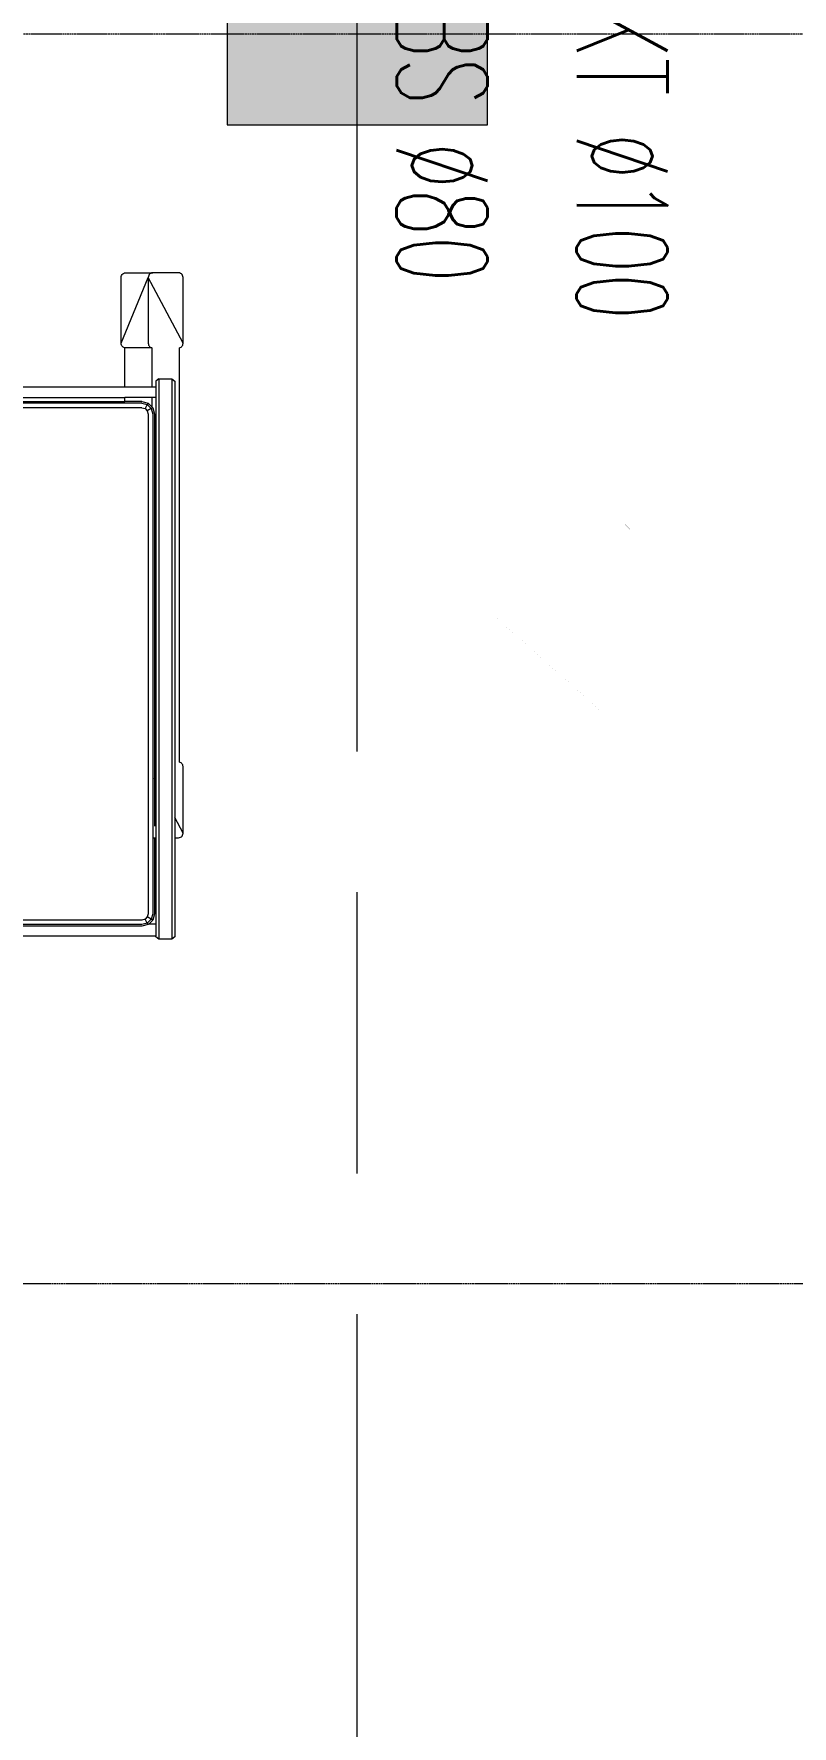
# Model space of a CAD drawing. Header units: millimetres. Extents: x -280308 to 6402717, y -14 to 2073074.
# Drawn here: x 12686 to 14144, y 569699 to 572948 of the extents above; entities that cross this region are included whole.
import ezdxf
from ezdxf.enums import TextEntityAlignment as Align

# ---------------------------------------------------------------- set-up
doc = ezdxf.new("R2010")
doc.units = ezdxf.units.MM
for name, pattern in [('ACAD_ISO08W100', [36, 24, -3, 6, -3]), ('DASHED2', [0.375, 0.25, -0.125]), ('Default', [0])]:
    doc.linetypes.add(name, pattern=pattern)
doc.layers.get('0').update_dxf_attribs({"lineweight": 0})
doc.layers.add('-P-ABK', color=7, linetype='Continuous', lineweight=30, true_color=0x05ffff)
doc.layers.add('P-AKT', color=7, linetype='Continuous', lineweight=30, true_color=0xfe0101)
for name, color, linetype, lineweight in [('A-ANNOTATION', 144, 'Continuous', 0), ('A-FURN-EQPM', 177, 'Continuous', 0), ('ARSIR', 251, 'Continuous', 0), ('Struktur', 80, 'Continuous', 20)]:
    doc.layers.add(name, color=color, linetype=linetype, lineweight=lineweight)
doc.layers.add('A-TEXT', color=254, linetype='Continuous')
doc.layers.add('Teks-PL', color=7, linetype='Default', true_color=0xff0a0a)
doc.styles.add('RS', font='ROMANS.SHX', dxfattribs={"width": 0.8})
doc.styles.get("Standard").update_dxf_attribs({"font": 'arial.ttf'})

# ---------------------------------------------------------------- blocks, each defined once
blk = doc.blocks.new('A$C872eac23')
at = {"color": 0, "linetype": 'ByBlock', "lineweight": -2}
for p, q in [((-0.4909, -2.1111), (-0.4909, -0.0817)), ((-0.4821, -2.1111), (-0.4821, -0.0817)), ((0.5013, -2.1111), (0.5013, -1.6716)), ((0.5101, -2.1111), (0.5101, -1.6716)), ((0.5133, -2.1111), (0.5133, -1.6716)), ((-0.5224, -1.7896), (-0.5224, -2.0781)), ((-0.5019, -1.7896), (-0.5019, -2.0781)), ((-0.4941, -1.7896), (-0.4941, -2.0781)), ((0.5317, -1.8641), (0.5317, -2.1382)), ((-0.7409, -2.0779), (-0.7411, -2.0799)), ((-0.7402, -2.076), (-0.7409, -2.0779)), ((-0.7392, -2.0744), (-0.7402, -2.076)), ((-0.7378, -2.073), (-0.7392, -2.0744)), ((-0.7362, -2.0719), (-0.7378, -2.073)), ((-0.7343, -2.0713), (-0.7362, -2.0719)), ((-0.7323, -2.071), (-0.7343, -2.0713)), ((-0.6059, -2.071), (-0.7323, -2.1233)), ((-0.6059, -2.071), (-0.7323, -2.071)), ((-0.6042, -2.0712), (-0.6059, -2.071)), ((-0.6025, -2.0717), (-0.6042, -2.0712)), ((-0.601, -2.0725), (-0.6025, -2.0717)), ((-0.5997, -2.0736), (-0.601, -2.0725)), ((-0.5986, -2.0749), (-0.5997, -2.0736)), ((-0.5978, -2.0764), (-0.5986, -2.0749)), ((-0.5973, -2.0781), (-0.5978, -2.0764)), ((-0.5973, -2.1303), (-0.5973, -2.0781)), ((-0.5224, -2.0781), (-0.5973, -2.0781)), ((-0.5224, -2.0781), (-0.5224, -2.1303)), ((-0.4941, -2.0781), (-0.5019, -2.0781)), ((-0.5019, -2.1303), (-0.5019, -2.0781)), ((-0.4941, -2.1111), (-0.4941, -2.0781)), ((-0.7411, -2.0799), (-0.7411, -2.1321)), ((-0.4941, -2.1111), (-0.4909, -2.1232)), ((-0.4909, -2.1111), (-0.4881, -2.1215)), ((-0.4821, -2.1111), (-0.4805, -2.1171)), ((0.4996, -2.1171), (0.5013, -2.1111)), ((0.5073, -2.1215), (0.5101, -2.1111)), ((0.5101, -2.1232), (0.5133, -2.1111)), ((-0.7411, -2.1321), (-0.7409, -2.1301)), ((-0.7411, -2.1814), (-0.7411, -2.1321)), ((-0.7409, -2.1301), (-0.7402, -2.1283)), ((-0.7402, -2.1283), (-0.7392, -2.1266)), ((-0.7392, -2.1266), (-0.7378, -2.1252)), ((-0.7378, -2.1252), (-0.7362, -2.1242)), ((-0.7362, -2.1242), (-0.7343, -2.1235)), ((-0.7343, -2.1235), (-0.7323, -2.1233)), ((-0.7323, -2.1233), (-0.6059, -2.1233)), ((-0.6059, -2.1903), (-0.7323, -2.1233)), ((-0.6059, -2.1233), (-0.6042, -2.1235)), ((-0.6042, -2.1235), (-0.6025, -2.124)), ((-0.6025, -2.124), (-0.601, -2.1248)), ((-0.601, -2.1248), (-0.5997, -2.1259)), ((-0.5997, -2.1259), (-0.5986, -2.1272)), ((-0.5986, -2.1272), (-0.5978, -2.1287)), ((-0.5978, -2.1287), (-0.5973, -2.1303)), ((-0.5973, -2.1303), (-0.5224, -2.1303)), ((-0.5378, -2.1439), (-0.5333, -2.1382)), ((-0.5378, -2.1439), (-0.5378, -2.1688)), ((-0.5378, -2.1439), (0.538, -2.1439)), ((-0.5333, -2.1382), (-0.5224, -2.1382)), ((-0.5224, -2.1303), (-0.5224, -2.1382)), ((-0.5224, -2.1382), (-0.5019, -2.1382)), ((-0.5019, -2.1303), (-0.4837, -2.1303)), ((-0.5019, -2.1382), (-0.5019, -2.1303)), ((-0.5019, -2.1382), (0.2351, -2.1382)), ((-0.4909, -2.1232), (-0.4881, -2.1215)), ((-0.4909, -2.1232), (-0.4837, -2.1303)), ((-0.4881, -2.1215), (-0.4805, -2.1171)), ((-0.4881, -2.1215), (-0.4805, -2.1292)), ((-0.4837, -2.1303), (-0.4821, -2.132)), ((-0.4821, -2.132), (-0.4805, -2.1292)), ((-0.4821, -2.132), (-0.47, -2.1352)), ((-0.4805, -2.1171), (-0.476, -2.1215)), ((-0.4805, -2.1292), (-0.476, -2.1215)), ((-0.4805, -2.1292), (-0.47, -2.132)), ((-0.476, -2.1215), (-0.47, -2.1232)), ((-0.47, -2.1232), (0.4892, -2.1232)), ((-0.47, -2.132), (0.4892, -2.132)), ((-0.47, -2.1352), (0.2295, -2.1352)), ((0.2351, -2.1382), (0.2295, -2.1352)), ((0.2295, -2.1352), (0.3208, -2.1352)), ((0.2351, -2.1382), (0.3433, -2.1382)), ((0.3433, -2.1333), (0.3433, -2.1352)), ((0.3433, -2.1352), (0.4892, -2.1352)), ((0.3433, -2.1352), (0.3433, -2.1382)), ((0.3433, -2.1382), (0.5084, -2.1382)), ((0.4892, -2.1232), (0.4952, -2.1215)), ((0.4892, -2.132), (0.4996, -2.1292)), ((0.4892, -2.1352), (0.5013, -2.132)), ((0.4952, -2.1215), (0.4996, -2.1171)), ((0.4996, -2.1292), (0.4952, -2.1215)), ((0.5073, -2.1215), (0.4996, -2.1171)), ((0.4996, -2.1292), (0.5073, -2.1215)), ((0.5013, -2.132), (0.4996, -2.1292)), ((0.5013, -2.132), (0.5084, -2.1248)), ((0.5101, -2.1232), (0.5073, -2.1215)), ((0.5084, -2.1248), (0.5101, -2.1232)), ((0.5084, -2.1248), (0.5084, -2.1382)), ((0.5084, -2.1382), (0.5317, -2.1382)), ((0.5335, -2.1382), (0.5317, -2.1382)), ((0.538, -2.1439), (0.5335, -2.1382)), ((0.538, -2.1688), (0.538, -2.1439)), ((-0.5378, -2.1688), (-0.5333, -2.1746)), ((-0.5378, -2.1688), (0.538, -2.1688)), ((-0.5333, -2.1746), (0.3045, -2.1746)), ((0.3344, -2.1903), (0.3045, -2.1746)), ((0.3045, -2.1746), (0.3433, -2.1746)), ((0.3433, -2.1746), (0.3433, -2.1814)), ((0.3433, -2.1746), (0.5335, -2.1746)), ((0.5335, -2.1746), (0.538, -2.1688)), ((-0.7409, -2.1835), (-0.7411, -2.1814)), ((-0.7402, -2.1853), (-0.7409, -2.1835)), ((-0.7392, -2.187), (-0.7402, -2.1853)), ((-0.7378, -2.1883), (-0.7392, -2.187)), ((-0.7362, -2.1894), (-0.7378, -2.1883)), ((-0.7343, -2.19), (-0.7362, -2.1894)), ((-0.7323, -2.1903), (-0.7343, -2.19)), ((-0.6059, -2.1903), (-0.7323, -2.1903)), ((-0.6042, -2.1901), (-0.6059, -2.1903)), ((-0.6025, -2.1896), (-0.6042, -2.1901)), ((-0.601, -2.1888), (-0.6025, -2.1896)), ((-0.5997, -2.1877), (-0.601, -2.1888)), ((-0.5986, -2.1864), (-0.5997, -2.1877)), ((-0.5978, -2.1849), (-0.5986, -2.1864)), ((-0.5973, -2.1833), (-0.5978, -2.1849)), ((0.1981, -2.1832), (-0.5973, -2.1833)), ((0.1986, -2.1849), (0.1981, -2.1832)), ((0.1995, -2.1864), (0.1986, -2.1849)), ((0.2005, -2.1877), (0.1995, -2.1864)), ((0.2018, -2.1888), (0.2005, -2.1877)), ((0.2033, -2.1896), (0.2018, -2.1888)), ((0.205, -2.1901), (0.2033, -2.1896)), ((0.2068, -2.1903), (0.205, -2.1901)), ((0.3344, -2.1903), (0.2068, -2.1903)), ((0.3365, -2.19), (0.3344, -2.1903)), ((0.3383, -2.1894), (0.3365, -2.19)), ((0.34, -2.1883), (0.3383, -2.1894)), ((0.3414, -2.187), (0.34, -2.1883)), ((0.3424, -2.1853), (0.3414, -2.187)), ((0.3431, -2.1835), (0.3424, -2.1853)), ((0.3433, -2.1814), (0.3431, -2.1835))]:
    blk.add_line(p, q, dxfattribs=at)
blk = doc.blocks.new('A$C3304e30a')
at = {"color": 0, "linetype": 'DASHED2', "lineweight": -2, "ltscale": 6}
blk.add_lwpolyline([(44500, 0), (48450, 0), (48450, -2400), (44500, -2400)], close=True, dxfattribs=at)
at = {"color": 0, "linetype": 'ByBlock', "lineweight": -2, "xscale": -1000.000000000016, "yscale": 1000.000000000016, "zscale": 1000.000000000003, "rotation": 90}
blk.add_blockref('A$C872eac23', (44650, -1200), dxfattribs=at)
blk = doc.blocks.new('*U552')
at = {"layer": 'A-ANNOTATION', "linetype": 'ACAD_ISO08W100', "ltscale": 0.25}
blk.add_lwpolyline([(0, -5), (0, -90.5606)], dxfattribs=at)
at = {"layer": 'A-TEXT'}
blk.add_attdef('N', text='', height=0.9, dxfattribs=at).set_placement((0, 2.75), align=Align.MIDDLE_CENTER)
blk = doc.blocks.new('A$Cf37525da')
at = {"color": 124, "xscale": -360.0000000000001, "yscale": 360.0000000000001, "zscale": 360.0000000000001, "rotation": 180}
blk.add_blockref('*U552', (-9000, -25932.8), dxfattribs=at)
blk = doc.blocks.new('A$Cb189dcfa')
at = {"layer": 'ARSIR', "linetype": 'ByBlock', "lineweight": -2, "ltscale": 0.25}
h = blk.add_hatch(color=9, dxfattribs=at)
h.dxf.hatch_style = 1
h.paths.add_polyline_path([(45275, 20125), (44775, 19625), (45275, 19625)], flags=17)
h.paths.add_polyline_path([(45275, 20125), (44775, 20125), (44775, 19625)], flags=17)
at = {"layer": 'Struktur', "color": 0, "linetype": 'ByBlock', "lineweight": -2, "ltscale": 0.25}
blk.add_lwpolyline([(44775, 19625), (45275, 19625), (45275, 20125), (44775, 20125)], close=True, dxfattribs=at)
blk = doc.blocks.new('4')
at = {"ltscale": 0.25}
blk.add_blockref('A$Cf37525da', (22307.9, 573023.3), dxfattribs=at)
at = {"layer": 'A-FURN-EQPM', "ltscale": 0.25}
blk.add_blockref('A$C3304e30a', (-33867.1, 572948.3), dxfattribs=at)
at = {"layer": 'Struktur', "ltscale": 0.25}
blk.add_blockref('A$Cb189dcfa', (-31717.1, 553148.3), dxfattribs=at)

msp = doc.modelspace()

# ---------------------------------------------------------------- block references
msp.add_blockref('4', (0, 0))

# ---------------------------------------------------------------- next in the draw order: linework, layer by layer
at = {"layer": '-P-ABK', "linetype": 'DASHED2', "ltscale": 5, "const_width": 0.03, "flags": 128}
msp.add_lwpolyline([(16484.3, 571635.9), (13789.9, 571635.9), (13576.9, 571825.6), (13576.9, 573345.4)], dxfattribs=at)
at = {"layer": 'P-AKT', "linetype": 'Continuous', "flags": 128}
msp.add_lwpolyline([(16882.9, 571940.5, 0.03, 0.03, 0), (13888.8, 571940.5, 0.03, 0.03, 0), (13699.4, 572128.9, 0.03, 0.03, 0), (13699.4, 573330.4, 0, 0, 0), (13461.6, 573330.4, 0, 0, 0)], format="xyseb", dxfattribs=at)

# ---------------------------------------------------------------- next in the draw order: texts
at = {"layer": 'Teks-PL', "extrusion": (0.052336, -3.68146e-05, 0.99863), "style": 'RS', "width": 0.6}
for s, p in [('ABS %%C80', (573086.6, -12962.9, 679.4)), ('AKT %%C100', (573086.9, -13308.4, 697.5))]:
    msp.add_text(s, height=174.72, rotation=180, dxfattribs=at).set_placement(p)

doc.saveas('drawing.dxf')
